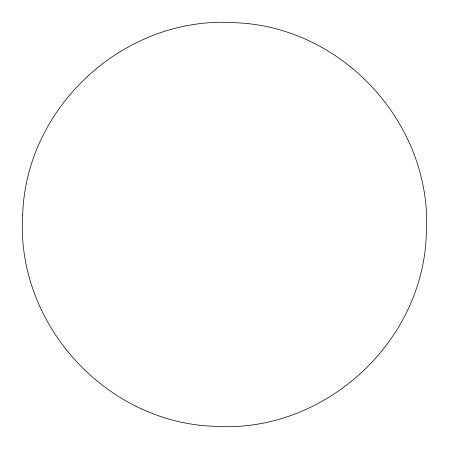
<?xml version="1.0" encoding="UTF-8"?>
<svg xmlns="http://www.w3.org/2000/svg" width="449" height="449" viewBox="0 0 449 449"><rect width="100%" height="100%" fill="white"/><g stroke="black" fill="none" stroke-linecap="round" stroke-linejoin="round"><path stroke-width="0.67" d="M22.691 214.588C15.496 323.432 105.554 422.801 214.588 426.309C323.432 433.504 422.801 343.446 426.309 234.412C433.504 125.568 343.446 26.199 234.412 22.691C125.568 15.496 26.199 105.554 22.691 214.588"/></g></svg>
